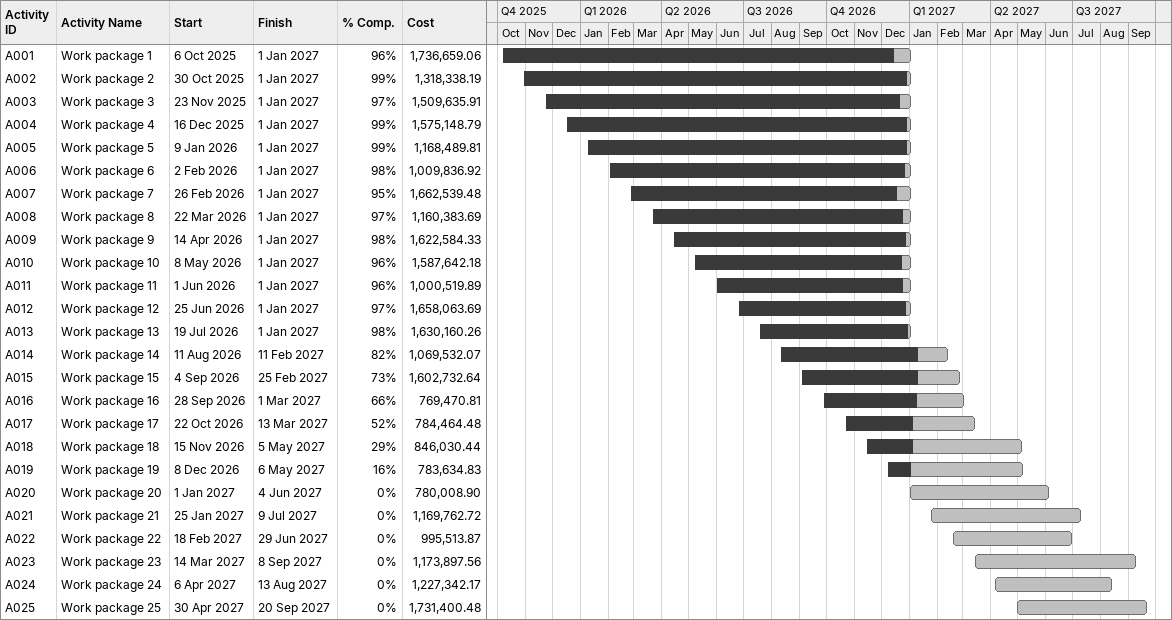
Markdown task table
| ID | Task | Start | Finish | % complete | Cost |
|---|---|---|---|---|---|
| A001 | Work package 1 | 2025-10-06 | 2027-01-01 | 96 | 1736659.06 |
| A002 | Work package 2 | 2025-10-30 | 2027-01-01 | 99 | 1318338.19 |
| A003 | Work package 3 | 2025-11-23 | 2027-01-01 | 97 | 1509635.91 |
| A004 | Work package 4 | 2025-12-16 | 2027-01-01 | 99 | 1575148.79 |
| A005 | Work package 5 | 2026-01-09 | 2027-01-01 | 99 | 1168489.81 |
| A006 | Work package 6 | 2026-02-02 | 2027-01-01 | 98 | 1009836.92 |
| A007 | Work package 7 | 2026-02-26 | 2027-01-01 | 95 | 1662539.48 |
| A008 | Work package 8 | 2026-03-22 | 2027-01-01 | 97 | 1160383.69 |
| A009 | Work package 9 | 2026-04-14 | 2027-01-01 | 98 | 1622584.33 |
| A010 | Work package 10 | 2026-05-08 | 2027-01-01 | 96 | 1587642.18 |
| A011 | Work package 11 | 2026-06-01 | 2027-01-01 | 96 | 1000519.89 |
| A012 | Work package 12 | 2026-06-25 | 2027-01-01 | 97 | 1658063.69 |
| A013 | Work package 13 | 2026-07-19 | 2027-01-01 | 98 | 1630160.26 |
| A014 | Work package 14 | 2026-08-11 | 2027-02-11 | 82 | 1069532.07 |
| A015 | Work package 15 | 2026-09-04 | 2027-02-25 | 73 | 1602732.64 |
| A016 | Work package 16 | 2026-09-28 | 2027-03-01 | 66 | 769470.81 |
| A017 | Work package 17 | 2026-10-22 | 2027-03-13 | 52 | 784464.48 |
| A018 | Work package 18 | 2026-11-15 | 2027-05-05 | 29 | 846030.44 |
| A019 | Work package 19 | 2026-12-08 | 2027-05-06 | 16 | 783634.83 |
| A020 | Work package 20 | 2027-01-01 | 2027-06-04 | 0 | 780008.90 |
| A021 | Work package 21 | 2027-01-25 | 2027-07-09 | 0 | 1169762.72 |
| A022 | Work package 22 | 2027-02-18 | 2027-06-29 | 0 | 995513.87 |
| A023 | Work package 23 | 2027-03-14 | 2027-09-08 | 0 | 1173897.56 |
| A024 | Work package 24 | 2027-04-06 | 2027-08-13 | 0 | 1227342.17 |
| A025 | Work package 25 | 2027-04-30 | 2027-09-20 | 0 | 1731400.48 |
